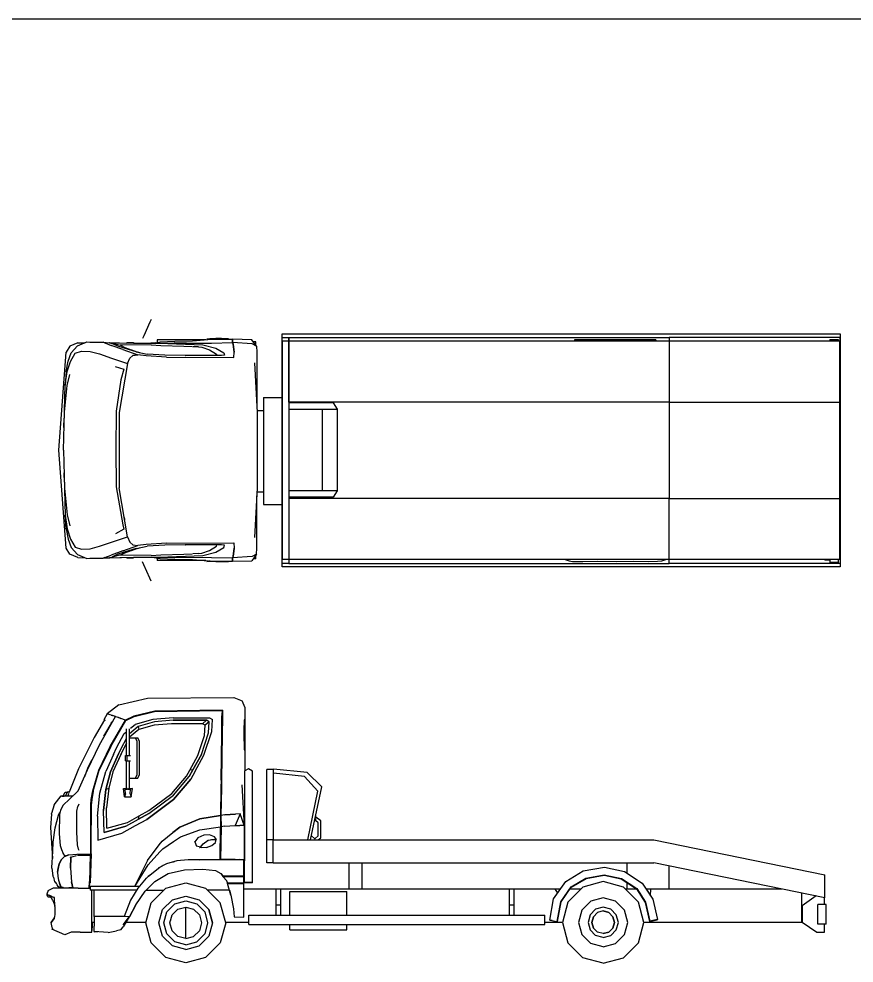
# Model space of a CAD drawing. Header units: millimetres. Extents: x 35403 to 155690, y 202798 to 276657.
# Drawn here: x 122408 to 132462, y 227372 to 238737 of the extents above; entities that cross this region are included whole.
import ezdxf

# ---------------------------------------------------------------- set-up
doc = ezdxf.new("R2010")
doc.units = ezdxf.units.MM
doc.layers.add('www.cad-blocks.net', color=7, linetype='Continuous')

# ---------------------------------------------------------------- blocks, each defined once
blk = doc.blocks.new('A$C7E4B3296')
for p, q in [((866, 3110), (1208, 3189)), ((1208, 3189), (2251, 3198)), ((2251, 3198), (2350, 3158)), ((866, 3110), (723, 3000)), ((2387, 3072), (2350, 3158)), ((2387, 2317), (2387, 3072)), ((632, 2628), (826, 2970)), ((725, 2999), (684, 2930)), ((826, 2970), (723, 3000)), ((774, 2985), (788, 2980)), ((788, 2980), (808, 2975)), ((826, 2970), (826, 2970)), ((826, 2970), (853, 2960)), ((890, 2945), (853, 2960)), ((853, 2960), (890, 2945)), ((1045, 2974), (947, 2923)), ((951, 2919), (1049, 2968)), ((1049, 2968), (951, 2919)), ((1297, 3034), (1045, 2974)), ((1045, 2974), (1297, 3034)), ((1049, 2968), (1296, 3029)), ((1296, 3028), (1049, 2968)), ((1296, 3028), (2107, 3041)), ((2107, 3040), (1296, 3029)), ((2113, 3046), (1297, 3034)), ((2113, 3046), (1297, 3034)), ((2107, 3013), (2106, 2948)), ((2106, 2948), (2107, 3013)), ((2107, 3040), (2113, 3046)), ((2107, 3041), (2107, 3013)), ((2107, 3040), (2107, 3013)), ((2112, 2948), (2113, 3013)), ((2113, 3013), (2112, 2948)), ((2113, 3013), (2113, 3046)), ((2113, 3046), (2113, 3013)), ((692, 2929), (566, 2718)), ((781, 2901), (681, 2732)), ((684, 2930), (690, 2930)), ((690, 2930), (703, 2925)), ((947, 2923), (761, 2609)), ((761, 2609), (947, 2923)), ((761, 2609), (947, 2923)), ((767, 2607), (951, 2919)), ((767, 2607), (951, 2919)), ((767, 2904), (781, 2901)), ((947, 2923), (890, 2945)), ((1099, 2849), (993, 2760)), ((1099, 2849), (993, 2760)), ((1007, 2827), (1061, 2872)), ((1274, 2933), (1061, 2872)), ((1295, 2905), (1099, 2849)), ((1295, 2905), (1099, 2849)), ((1099, 2849), (1106, 2812)), ((1289, 2865), (1106, 2812)), ((1520, 2953), (1274, 2933)), ((1520, 2953), (1274, 2933)), ((1274, 2933), (1274, 2933)), ((1499, 2882), (1289, 2865)), ((1499, 2882), (1289, 2865)), ((1289, 2865), (1289, 2865)), ((1520, 2924), (1295, 2905)), ((1295, 2905), (1295, 2905)), ((1871, 2882), (1499, 2882)), ((1871, 2882), (1499, 2882)), ((1520, 2953), (1955, 2953)), ((1919, 2924), (1520, 2924)), ((1520, 2924), (1520, 2924)), ((1520, 2924), (1522, 2923)), ((1522, 2953), (1955, 2953)), ((1522, 2923), (1919, 2924)), ((1919, 2924), (1871, 2882)), ((1904, 2865), (1871, 2882)), ((1904, 2865), (1871, 2882)), ((1895, 2742), (1904, 2865)), ((1895, 2742), (1904, 2865)), ((1954, 2905), (1904, 2865)), ((1954, 2905), (1919, 2924)), ((1954, 2905), (1919, 2924)), ((1944, 2774), (1954, 2905)), ((1944, 2774), (1954, 2905)), ((1955, 2953), (1993, 2933)), ((1983, 2790), (1993, 2933)), ((1983, 2790), (1993, 2933)), ((2106, 2948), (2103, 2757)), ((2103, 2757), (2106, 2948)), ((2109, 2757), (2112, 2948)), ((2112, 2948), (2109, 2757)), ((2374, 2928), (2372, 2896)), ((2372, 2896), (2372, 2860)), ((2373, 2673), (2372, 2860)), ((2380, 2928), (2374, 2928)), ((2382, 2896), (2380, 2928)), ((2382, 2839), (2382, 2896)), ((838, 2590), (931, 2763)), ((838, 2590), (931, 2763)), ((931, 2763), (956, 2784)), ((956, 2499), (956, 2822)), ((993, 2499), (993, 2822)), ((1106, 2812), (995, 2719)), ((1106, 2812), (995, 2719)), ((1106, 2812), (1106, 2812)), ((1814, 2499), (1895, 2742)), ((1814, 2499), (1895, 2742)), ((1858, 2512), (1944, 2774)), ((1858, 2513), (1944, 2774)), ((1888, 2505), (1983, 2790)), ((1888, 2505), (1983, 2790)), ((2103, 2757), (2096, 2204)), ((2096, 2204), (2103, 2757)), ((2101, 2204), (2109, 2757)), ((2109, 2757), (2101, 2204)), ((2382, 2683), (2382, 2839)), ((2382, 2839), (2382, 2839)), ((566, 2718), (381, 2340)), ((488, 2325), (632, 2628)), ((632, 2628), (632, 2628)), ((895, 2590), (956, 2705)), ((956, 2646), (916, 2571)), ((956, 2646), (916, 2571)), ((956, 2705), (956, 2705)), ((995, 2719), (993, 2714)), ((995, 2719), (993, 2714)), ((993, 2712), (1095, 2712)), ((1083, 2675), (1067, 2712)), ((1083, 2675), (1083, 2264)), ((1110, 2675), (1095, 2712)), ((1110, 2675), (1110, 2264)), ((2373, 2673), (2373, 2635)), ((2373, 2635), (2373, 2593)), ((2381, 2616), (2382, 2683)), ((2381, 2581), (2381, 2616)), ((761, 2609), (623, 2324)), ((623, 2324), (761, 2609)), ((623, 2324), (761, 2609)), ((629, 2323), (767, 2607)), ((767, 2607), (629, 2323)), ((800, 2513), (707, 2306)), ((860, 2519), (764, 2303)), ((764, 2303), (860, 2519)), ((916, 2571), (794, 2303)), ((883, 2505), (794, 2303)), ((800, 2513), (838, 2590)), ((800, 2513), (838, 2590)), ((800, 2513), (800, 2513)), ((895, 2590), (860, 2519)), ((860, 2519), (895, 2590)), ((916, 2571), (883, 2505)), ((1756, 2326), (1858, 2512)), ((1858, 2513), (1757, 2326)), ((1778, 2302), (1888, 2505)), ((1778, 2302), (1888, 2505)), ((2373, 2593), (2374, 2567)), ((2374, 2567), (2380, 2567)), ((2380, 2567), (2381, 2581)), ((2381, 2581), (2381, 2581)), ((537, 2443), (489, 2344)), ((944, 2434), (944, 2499)), ((944, 2499), (1007, 2499)), ((944, 2434), (1007, 2434)), ((956, 2109), (956, 2434)), ((967, 2434), (967, 2499)), ((993, 2109), (993, 2434)), ((1720, 2324), (1814, 2499)), ((1720, 2324), (1814, 2499)), ((381, 2340), (268, 2057)), ((376, 2073), (488, 2325)), ((489, 2344), (451, 2242)), ((623, 2324), (551, 2073)), ((551, 2073), (623, 2324)), ((557, 2072), (629, 2323)), ((557, 2072), (629, 2323)), ((637, 2046), (707, 2306)), ((707, 2306), (707, 2306)), ((764, 2303), (710, 2092)), ((710, 2092), (764, 2303)), ((794, 2303), (744, 2106)), ((794, 2303), (744, 2106)), ((1679, 2249), (1720, 2324)), ((1679, 2249), (1720, 2324)), ((1713, 2245), (1756, 2326)), ((1757, 2326), (1713, 2245)), ((1756, 2326), (1720, 2324)), ((1778, 2302), (1730, 2214)), ((1778, 2302), (1730, 2214)), ((2425, 2340), (2382, 2314)), ((2382, 2314), (2382, 2313)), ((2382, 1235), (2382, 2313)), ((2473, 2311), (2425, 2340)), ((2473, 968), (2473, 2311)), ((2645, 1209), (2645, 2330)), ((2726, 2330), (2645, 2330)), ((3132, 2294), (2725, 2335)), ((2725, 2335), (2725, 2330)), ((2726, 1483), (2726, 2330)), ((3101, 2245), (2726, 2286)), ((3310, 2121), (3132, 2294)), ((741, 2212), (741, 2212)), ((993, 2227), (1095, 2227)), ((1067, 2227), (1083, 2264)), ((1095, 2227), (1110, 2264)), ((1502, 2040), (1679, 2249)), ((1502, 2040), (1679, 2249)), ((1523, 2021), (1713, 2245)), ((1523, 2021), (1713, 2245)), ((1730, 2214), (1523, 1969)), ((1523, 1969), (1730, 2214)), ((1608, 2165), (1608, 2165)), ((1648, 2168), (1648, 2168)), ((2096, 2204), (2094, 2110)), ((2096, 2204), (2094, 2110)), ((2100, 2110), (2101, 2204)), ((2101, 2204), (2100, 2110)), ((3259, 2072), (3101, 2245)), ((194, 2012), (218, 2058)), ((218, 2058), (247, 2058)), ((225, 2013), (242, 2058)), ((259, 2051), (242, 2058)), ((249, 2061), (246, 2056)), ((249, 2061), (269, 2061)), ((258, 2061), (255, 2053)), ((272, 2055), (258, 2061)), ((271, 1972), (376, 2073)), ((271, 1972), (376, 2073)), ((376, 2073), (376, 2073)), ((551, 2073), (531, 1971)), ((531, 1971), (551, 2073)), ((538, 1970), (557, 2072)), ((557, 2072), (538, 1970)), ((551, 2073), (551, 2073)), ((554, 2085), (554, 2085)), ((607, 1770), (637, 2046)), ((637, 2046), (637, 2046)), ((710, 2092), (682, 1838)), ((682, 1838), (710, 2092)), ((710, 2092), (744, 2106)), ((718, 2120), (718, 2122)), ((744, 2106), (718, 1869)), ((744, 2106), (718, 1869)), ((727, 2158), (727, 2158)), ((935, 2002), (921, 2101)), ((921, 2101), (942, 2096)), ((921, 2101), (964, 2101)), ((947, 2037), (942, 2096)), ((942, 2096), (969, 2096)), ((974, 2090), (956, 2109)), ((974, 2090), (993, 2109)), ((980, 2096), (1007, 2096)), ((984, 2101), (1029, 2101)), ((1000, 2037), (1007, 2096)), ((1029, 2101), (1007, 2096)), ((1014, 2002), (1029, 2101)), ((2094, 2110), (2088, 1777)), ((2094, 2110), (2088, 1777)), ((2094, 1777), (2100, 2110)), ((2100, 2110), (2094, 1777)), ((2377, 1648), (2349, 2148)), ((3139, 1483), (3259, 2072)), ((3172, 1483), (3310, 2121)), ((85, 1907), (172, 2012)), ((172, 2012), (220, 2012)), ((179, 2009), (192, 2009)), ((192, 2009), (205, 2010)), ((194, 1903), (271, 1972)), ((194, 1903), (271, 1972)), ((205, 2010), (234, 2014)), ((225, 2022), (220, 2012)), ((229, 2023), (225, 2022)), ((234, 2014), (301, 2014)), ((255, 2025), (249, 2024)), ((260, 2037), (250, 2014)), ((256, 2034), (253, 2035)), ((265, 2035), (254, 2039)), ((258, 2034), (256, 2034)), ((271, 2013), (316, 2015)), ((531, 1971), (527, 1902)), ((527, 1902), (531, 1971)), ((531, 1971), (531, 1971)), ((533, 1901), (538, 1970)), ((538, 1970), (533, 1901)), ((947, 2037), (935, 2002)), ((935, 2002), (1014, 2002)), ((1000, 2037), (1014, 2002)), ((1523, 1969), (1201, 1731)), ((1201, 1731), (1523, 1969)), ((1226, 1836), (1502, 2040)), ((1226, 1836), (1502, 2040)), ((1227, 1803), (1523, 2021)), ((1227, 1803), (1523, 2021)), ((85, 1907), (56, 1801)), ((139, 1780), (156, 1819)), ((162, 1840), (149, 1788)), ((192, 1894), (162, 1840)), ((181, 1875), (194, 1903)), ((194, 1896), (192, 1894)), ((359, 1577), (360, 1831)), ((360, 1831), (371, 1887)), ((383, 1913), (371, 1887)), ((527, 1314), (527, 1902)), ((527, 1314), (527, 1902)), ((533, 1662), (533, 1901)), ((533, 1901), (533, 1662)), ((687, 1574), (682, 1838)), ((687, 1574), (682, 1838)), ((722, 1623), (718, 1869)), ((722, 1623), (718, 1869)), ((1110, 1772), (1226, 1836)), ((1110, 1772), (1226, 1836)), ((54, 1794), (42, 1633)), ((54, 1794), (56, 1801)), ((98, 1627), (139, 1780)), ((98, 1627), (139, 1780)), ((149, 1788), (147, 1555)), ((607, 1770), (612, 1482)), ((607, 1770), (607, 1770)), ((684, 1740), (684, 1740)), ((951, 1648), (1103, 1733)), ((951, 1648), (1103, 1733)), ((968, 1692), (1110, 1772)), ((968, 1692), (1110, 1772)), ((1065, 1656), (1201, 1731)), ((1065, 1656), (1201, 1731)), ((1103, 1733), (1227, 1803)), ((1227, 1803), (1103, 1733)), ((1103, 1733), (1110, 1772)), ((1600, 1637), (1838, 1736)), ((1838, 1736), (1600, 1637)), ((1838, 1736), (2088, 1777)), ((2088, 1777), (1838, 1736)), ((2088, 1777), (2089, 1642)), ((2088, 1777), (2089, 1642)), ((2140, 1785), (2094, 1777)), ((2095, 1642), (2094, 1777)), ((2094, 1777), (2095, 1642)), ((2271, 1795), (2140, 1785)), ((2140, 1785), (2271, 1795)), ((2325, 1798), (2267, 1657)), ((2325, 1798), (2271, 1795)), ((2377, 1648), (2325, 1798)), ((3238, 1717), (3223, 1717)), ((3265, 1688), (3231, 1717)), ((3238, 1745), (3238, 1788)), ((3296, 1713), (3238, 1756)), ((3238, 1717), (3238, 1736)), ((3296, 1509), (3296, 1713)), ((42, 1633), (66, 1261)), ((74, 1456), (98, 1627)), ((74, 1456), (98, 1627)), ((533, 1314), (533, 1662)), ((533, 1314), (533, 1662)), ((687, 1574), (951, 1648)), ((951, 1648), (687, 1574)), ((722, 1623), (968, 1692)), ((722, 1623), (968, 1692)), ((899, 1563), (1065, 1656)), ((899, 1563), (1065, 1656)), ((1600, 1637), (1514, 1571)), ((1514, 1571), (1600, 1637)), ((1606, 1520), (1841, 1604)), ((1841, 1604), (2089, 1642)), ((1841, 1604), (1841, 1604)), ((2083, 1247), (2089, 1642)), ((2089, 1642), (2083, 1247)), ((2089, 1247), (2095, 1642)), ((2095, 1642), (2089, 1247)), ((2138, 1648), (2095, 1642)), ((2138, 1648), (2267, 1657)), ((2267, 1657), (2322, 1658)), ((2364, 1657), (2322, 1658)), ((2377, 1648), (2364, 1657)), ((2377, 1235), (2377, 1648)), ((3265, 1534), (3265, 1688)), ((147, 1555), (157, 1417)), ((368, 1426), (359, 1577)), ((612, 1482), (899, 1563)), ((612, 1482), (899, 1563)), ((1385, 1470), (1514, 1571)), ((1521, 1464), (1606, 1520)), ((1606, 1520), (1606, 1520)), ((1816, 1510), (1781, 1462)), ((1889, 1541), (1816, 1510)), ((1880, 1438), (1939, 1480)), ((1958, 1544), (1889, 1541)), ((1982, 1486), (1928, 1472)), ((1939, 1480), (1997, 1489)), ((2015, 1522), (1958, 1544)), ((2022, 1488), (1982, 1486)), ((1982, 1486), (1982, 1486)), ((1997, 1489), (2039, 1487)), ((2039, 1487), (2015, 1522)), ((2027, 1453), (2035, 1487)), ((2039, 1487), (2039, 1487)), ((2726, 1485), (2645, 1485)), ((2722, 1207), (2722, 1483)), ((2722, 1483), (7304, 1483)), ((3173, 1490), (3182, 1483)), ((3183, 1532), (3219, 1501)), ((3219, 1501), (3227, 1501)), ((3227, 1501), (3265, 1534)), ((3263, 1483), (3296, 1509)), ((7304, 1483), (9365, 1064)), ((72, 1356), (74, 1456)), ((73, 1404), (74, 1456)), ((157, 1417), (173, 1366)), ((173, 1366), (195, 1321)), ((381, 1370), (368, 1426)), ((386, 1357), (381, 1370)), ((1208, 1237), (1351, 1425)), ((1351, 1425), (1385, 1470)), ((1351, 1425), (1351, 1425)), ((1359, 1341), (1394, 1378)), ((1394, 1378), (1521, 1464)), ((1394, 1378), (1394, 1378)), ((1781, 1462), (1781, 1463)), ((1781, 1462), (1799, 1410)), ((1846, 1395), (1799, 1410)), ((1839, 1397), (1837, 1394)), ((1861, 1389), (1837, 1394)), ((1837, 1394), (1841, 1394)), ((1853, 1391), (1841, 1394)), ((1846, 1395), (1880, 1438)), ((1919, 1391), (1861, 1389)), ((1919, 1391), (1985, 1416)), ((1985, 1416), (2027, 1453)), ((1985, 1416), (1985, 1416)), ((61, 1219), (67, 1268)), ((67, 1268), (72, 1356)), ((173, 1247), (210, 1282)), ((210, 1282), (173, 1247)), ((215, 1295), (195, 1321)), ((210, 1282), (263, 1304)), ((263, 1304), (210, 1282)), ((215, 1295), (223, 1294)), ((263, 1304), (360, 1313)), ((263, 1304), (360, 1313)), ((278, 1272), (286, 1275)), ((286, 1275), (279, 1271)), ((286, 1275), (283, 1145)), ((283, 1145), (286, 1275)), ((286, 1275), (354, 1297)), ((286, 1275), (355, 1297)), ((286, 1275), (286, 1275)), ((286, 1275), (286, 1275)), ((360, 1313), (527, 1314)), ((360, 1313), (527, 1314)), ((369, 1301), (523, 1301)), ((369, 1301), (523, 1301)), ((523, 1301), (509, 904)), ((513, 904), (527, 1314)), ((518, 1149), (523, 1301)), ((523, 1301), (518, 1149)), ((533, 1314), (521, 967)), ((527, 1314), (523, 1301)), ((523, 1301), (523, 1301)), ((527, 1314), (533, 1314)), ((528, 1302), (527, 1314)), ((531, 1257), (528, 1296)), ((1218, 1183), (1359, 1341)), ((60, 1144), (61, 1219)), ((60, 1144), (72, 1053)), ((125, 1094), (134, 1141)), ((134, 1141), (125, 1094)), ((134, 1141), (145, 1194)), ((145, 1194), (134, 1141)), ((145, 1194), (173, 1247)), ((173, 1247), (145, 1194)), ((283, 1145), (283, 1145)), ((283, 1145), (283, 1145)), ((283, 1145), (294, 980)), ((283, 1145), (294, 980)), ((283, 1145), (283, 1145)), ((518, 1149), (512, 983)), ((518, 1149), (512, 983)), ((528, 1249), (530, 1249)), ((1208, 1237), (1054, 924)), ((1057, 924), (1218, 1183)), ((1220, 1048), (1359, 1156)), ((1439, 1197), (1340, 1142)), ((1359, 1156), (1394, 1176)), ((1414, 1183), (1394, 1176)), ((1565, 1231), (1439, 1197)), ((1565, 1231), (1439, 1197)), ((1521, 1220), (1509, 1216)), ((1521, 1220), (1529, 1221)), ((1699, 1244), (1565, 1231)), ((1699, 1244), (1565, 1231)), ((2370, 1244), (1699, 1244)), ((1840, 1244), (1841, 1244)), ((1841, 1244), (2083, 1247)), ((2364, 1245), (1902, 1245)), ((2083, 1247), (2089, 1247)), ((2138, 1248), (2089, 1247)), ((2267, 1247), (2138, 1248)), ((2267, 1247), (2322, 1246)), ((2364, 1245), (2322, 1246)), ((2365, 1244), (2364, 1245)), ((2370, 555), (2370, 1244)), ((2377, 1235), (2370, 1240)), ((2377, 1235), (2370, 1225)), ((2370, 1223), (2382, 1235)), ((2377, 968), (2377, 1230)), ((2722, 1209), (2645, 1209)), ((2722, 1207), (7304, 1207)), ((3638, 894), (3638, 1207)), ((3793, 894), (3793, 1207)), ((6455, 1111), (6710, 1157)), ((6710, 1157), (6950, 1105)), ((6984, 1083), (6984, 1207)), ((9365, 788), (7304, 1207)), ((7491, 894), (7491, 1169)), ((77, 1035), (72, 1053)), ((77, 1035), (91, 980)), ((125, 1094), (130, 1043)), ((125, 1094), (130, 1043)), ((130, 1043), (137, 1000)), ((130, 1043), (137, 1000)), ((1190, 1013), (1220, 1048)), ((1232, 1057), (1216, 1043)), ((1300, 983), (1458, 1078)), ((1300, 983), (1458, 1078)), ((1458, 1078), (1654, 1122)), ((1458, 1078), (1654, 1122)), ((1654, 1122), (1877, 1130)), ((1877, 1130), (2028, 1115)), ((1877, 1130), (2028, 1115)), ((2028, 1115), (2093, 1080)), ((2028, 1115), (2093, 1080)), ((2093, 1080), (2116, 1043)), ((2093, 1080), (2116, 1051)), ((2116, 1043), (2116, 1051)), ((2116, 1051), (2370, 1051)), ((2116, 1043), (2163, 991)), ((2116, 1043), (2370, 1043)), ((6246, 984), (6455, 1111)), ((6308, 917), (6487, 1024)), ((6487, 1024), (6708, 1065)), ((6489, 1020), (6708, 1061)), ((6708, 1065), (6915, 1020)), ((6708, 1061), (6913, 1016)), ((6950, 1105), (7164, 964)), ((9365, 788), (9365, 1064)), ((91, 980), (95, 980)), ((91, 980), (95, 980)), ((100, 977), (95, 980)), ((100, 977), (95, 980)), ((106, 969), (100, 977)), ((100, 977), (100, 977)), ((115, 957), (106, 969)), ((106, 969), (106, 969)), ((124, 942), (115, 957)), ((133, 924), (124, 942)), ((133, 924), (141, 909)), ((133, 924), (133, 924)), ((137, 1000), (150, 961)), ((137, 1000), (150, 961)), ((141, 909), (168, 914)), ((168, 914), (150, 961)), ((150, 961), (169, 914)), ((169, 914), (168, 914)), ((169, 914), (193, 914)), ((197, 905), (192, 914)), ((294, 981), (294, 980)), ((312, 905), (294, 980)), ((294, 980), (312, 905)), ((512, 983), (509, 904)), ((509, 904), (512, 983)), ((513, 930), (519, 916)), ((519, 927), (519, 904)), ((1112, 924), (520, 924)), ((520, 924), (520, 879)), ((1192, 1021), (1094, 902)), ((1181, 867), (1300, 983)), ((1429, 902), (1670, 967)), ((1670, 967), (1910, 902)), ((2173, 965), (2163, 991)), ((2173, 959), (2173, 965)), ((2173, 965), (2370, 965)), ((2215, 820), (2173, 959)), ((2173, 959), (2370, 959)), ((2425, 971), (2377, 972)), ((2425, 967), (2377, 968)), ((2473, 972), (2425, 971)), ((2473, 968), (2425, 967)), ((6098, 774), (6246, 984)), ((6184, 739), (6308, 917)), ((6188, 737), (6311, 914)), ((6450, 916), (6271, 736)), ((6311, 914), (6489, 1020)), ((6695, 981), (6450, 916)), ((6941, 916), (6695, 981)), ((6913, 1016), (7096, 896)), ((6915, 1020), (7099, 899)), ((7120, 736), (6941, 916)), ((6984, 894), (6984, 970)), ((7164, 964), (7291, 769)), ((16, 876), (0, 830)), ((0, 830), (34, 813)), ((12, 798), (0, 827)), ((0, 827), (31, 815)), ((12, 798), (40, 798)), ((16, 876), (79, 905)), ((35, 813), (31, 815)), ((34, 813), (45, 808)), ((70, 755), (37, 812)), ((54, 783), (40, 798)), ((60, 800), (43, 809)), ((46, 807), (75, 793)), ((68, 796), (60, 800)), ((75, 793), (68, 796)), ((79, 905), (374, 905)), ((195, 909), (141, 909)), ((141, 909), (195, 908)), ((141, 909), (141, 909)), ((283, 906), (262, 905)), ((303, 905), (283, 906)), ((283, 906), (283, 906)), ((283, 906), (283, 906)), ((375, 904), (509, 904)), ((375, 904), (509, 904)), ((509, 904), (509, 904)), ((509, 904), (513, 904)), ((519, 905), (513, 905)), ((520, 904), (519, 904)), ((1080, 879), (520, 879)), ((539, 876), (540, 879)), ((540, 830), (539, 876)), ((539, 439), (540, 830)), ((566, 560), (566, 877)), ((1079, 877), (566, 877)), ((1094, 902), (1007, 760)), ((1069, 703), (1181, 867)), ((1069, 703), (1181, 867)), ((1193, 879), (1407, 879)), ((1253, 726), (1429, 902)), ((1509, 764), (1670, 807)), ((1670, 807), (1831, 764)), ((1670, 807), (1831, 764)), ((1910, 902), (2086, 726)), ((2197, 879), (1933, 879)), ((2197, 879), (2215, 820)), ((2215, 820), (2247, 654)), ((2370, 894), (6115, 894)), ((2758, 576), (2758, 886)), ((2813, 576), (2813, 886)), ((2922, 576), (2922, 862)), ((2922, 862), (3610, 862)), ((3610, 576), (3610, 862)), ((5568, 576), (5568, 886)), ((5623, 576), (5623, 886)), ((6115, 894), (6147, 843)), ((6115, 894), (6170, 894)), ((6170, 894), (6182, 894)), ((6170, 876), (6170, 894)), ((6297, 894), (6428, 894)), ((6963, 894), (7097, 894)), ((7096, 896), (7202, 732)), ((7099, 899), (7206, 734)), ((7210, 894), (7214, 894)), ((7214, 894), (7265, 811)), ((7214, 894), (7269, 894)), ((7265, 811), (7269, 894)), ((7269, 894), (8844, 894)), ((9086, 493), (9086, 844)), ((9258, 809), (9090, 690)), ((70, 755), (70, 755)), ((70, 755), (94, 694)), ((89, 790), (75, 793)), ((88, 744), (88, 750)), ((88, 750), (91, 750)), ((93, 720), (88, 744)), ((89, 790), (89, 790)), ((95, 680), (89, 790)), ((93, 718), (93, 720)), ((1007, 760), (928, 560)), ((1069, 703), (992, 557)), ((992, 557), (1069, 703)), ((1189, 486), (1253, 726)), ((1391, 647), (1509, 764)), ((1441, 618), (1538, 715)), ((1509, 764), (1509, 764)), ((1538, 715), (1670, 750)), ((1670, 750), (1802, 715)), ((1802, 715), (1899, 618)), ((1831, 764), (1948, 647)), ((1831, 764), (1949, 647)), ((2151, 486), (2086, 726)), ((2813, 698), (2758, 698)), ((5623, 698), (5568, 698)), ((6052, 517), (6098, 774)), ((6143, 501), (6184, 739)), ((6147, 500), (6188, 737)), ((6271, 736), (6205, 491)), ((6548, 746), (6440, 638)), ((6695, 786), (6548, 746)), ((6843, 746), (6695, 786)), ((6951, 638), (6843, 746)), ((7186, 491), (7120, 736)), ((7202, 732), (7252, 503)), ((7206, 734), (7257, 504)), ((7291, 769), (7347, 524)), ((9090, 690), (9089, 494)), ((9278, 471), (9278, 708)), ((9381, 708), (9278, 708)), ((9360, 708), (9360, 789)), ((9381, 471), (9381, 708)), ((93, 585), (88, 536)), ((95, 680), (93, 585)), ((1348, 486), (1391, 647)), ((1348, 486), (1391, 647)), ((1391, 647), (1391, 647)), ((1405, 486), (1441, 618)), ((1480, 486), (1506, 580)), ((1487, 509), (1506, 580)), ((1506, 580), (1575, 650)), ((1506, 580), (1575, 650)), ((1575, 650), (1670, 675)), ((1575, 650), (1575, 650)), ((1670, 675), (1765, 650)), ((1670, 675), (1765, 650)), ((1670, 307), (1670, 665)), ((1765, 650), (1834, 580)), ((1765, 650), (1834, 580)), ((1834, 580), (1859, 486)), ((1834, 580), (1859, 486)), ((1899, 618), (1934, 486)), ((1992, 486), (1948, 647)), ((1949, 647), (1992, 486)), ((2247, 654), (2253, 557)), ((2430, 464), (2430, 576)), ((2430, 576), (5993, 576)), ((5993, 464), (5993, 576)), ((6440, 638), (6400, 491)), ((6538, 583), (6513, 491)), ((6604, 649), (6538, 583)), ((6577, 559), (6627, 609)), ((6627, 609), (6578, 559)), ((6695, 674), (6604, 649)), ((6695, 628), (6627, 609)), ((6695, 628), (6627, 609)), ((6786, 649), (6695, 674)), ((6695, 628), (6763, 609)), ((6763, 609), (6695, 628)), ((6763, 609), (6813, 559)), ((6813, 559), (6763, 609)), ((6764, 609), (6764, 609)), ((6853, 583), (6786, 649)), ((6878, 491), (6853, 583)), ((6990, 491), (6951, 638)), ((88, 536), (51, 490)), ((51, 490), (77, 531)), ((62, 431), (51, 490)), ((90, 557), (77, 531)), ((541, 493), (566, 493)), ((549, 439), (548, 493)), ((928, 560), (566, 560)), ((566, 560), (566, 444)), ((991, 557), (916, 437)), ((916, 460), (989, 557)), ((992, 557), (928, 560)), ((951, 493), (1191, 493)), ((1253, 245), (1189, 486)), ((1391, 325), (1348, 486)), ((1391, 325), (1348, 486)), ((1441, 354), (1405, 486)), ((1506, 391), (1480, 486)), ((1506, 391), (1480, 486)), ((1859, 486), (1834, 391)), ((1859, 486), (1834, 391)), ((1934, 486), (1899, 354)), ((1992, 486), (1948, 325)), ((1992, 486), (1949, 325)), ((2151, 486), (2086, 245)), ((2149, 493), (2430, 493)), ((2253, 557), (2370, 555)), ((2430, 464), (5993, 464)), ((2758, 464), (2758, 462)), ((2813, 462), (2758, 462)), ((2813, 464), (2813, 462)), ((2922, 401), (2922, 464)), ((3610, 401), (3610, 464)), ((5568, 462), (5568, 464)), ((5623, 462), (5568, 462)), ((5623, 464), (5623, 462)), ((5993, 493), (6206, 493)), ((6056, 516), (6052, 517)), ((6052, 517), (6143, 501)), ((6082, 512), (6056, 516)), ((6147, 500), (6143, 501)), ((6205, 491), (6271, 245)), ((6400, 491), (6440, 343)), ((6513, 491), (6538, 400)), ((6559, 491), (6577, 559)), ((6578, 559), (6559, 491)), ((6577, 423), (6559, 491)), ((6559, 491), (6578, 423)), ((6813, 559), (6813, 559)), ((6813, 559), (6831, 491)), ((6832, 491), (6813, 559)), ((6831, 491), (6813, 423)), ((6813, 423), (6832, 491)), ((6831, 491), (6831, 491)), ((6853, 400), (6878, 491)), ((6951, 343), (6990, 491)), ((7120, 245), (7186, 491)), ((7185, 493), (9086, 493)), ((7252, 503), (7343, 523)), ((7347, 524), (7257, 504)), ((7343, 523), (7347, 524)), ((9089, 494), (9266, 375)), ((9381, 471), (9278, 471)), ((9360, 375), (9360, 471)), ((72, 412), (60, 409)), ((215, 340), (60, 409)), ((72, 412), (62, 431)), ((293, 371), (215, 340)), ((314, 372), (293, 371)), ((347, 374), (314, 372)), ((398, 375), (347, 374)), ((398, 375), (539, 375)), ((539, 375), (539, 439)), ((539, 375), (549, 439)), ((566, 380), (566, 444)), ((738, 367), (566, 380)), ((566, 380), (566, 375)), ((612, 377), (566, 375)), ((738, 367), (836, 388)), ((838, 388), (836, 388)), ((888, 402), (838, 388)), ((888, 402), (916, 437)), ((1538, 257), (1441, 354)), ((1575, 322), (1506, 391)), ((1575, 322), (1506, 391)), ((1834, 391), (1765, 322)), ((1834, 391), (1765, 322)), ((1899, 354), (1802, 257)), ((2922, 401), (3610, 401)), ((6440, 343), (6548, 235)), ((6538, 400), (6604, 334)), ((6627, 374), (6577, 423)), ((6578, 423), (6627, 374)), ((6695, 355), (6627, 374)), ((6695, 355), (6627, 374)), ((6763, 374), (6695, 355)), ((6695, 355), (6763, 374)), ((6813, 423), (6763, 374)), ((6763, 374), (6813, 423)), ((6786, 334), (6853, 400)), ((6843, 235), (6951, 343)), ((9266, 375), (9360, 375)), ((1429, 69), (1253, 245)), ((1391, 325), (1391, 325)), ((1509, 207), (1391, 325)), ((1670, 221), (1538, 257)), ((1575, 322), (1575, 322)), ((1670, 296), (1575, 322)), ((1670, 296), (1765, 322)), ((1670, 296), (1765, 322)), ((1670, 221), (1802, 257)), ((1948, 325), (1831, 207)), ((1949, 325), (1831, 207)), ((2086, 245), (1910, 69)), ((6271, 245), (6450, 66)), ((6695, 196), (6548, 235)), ((6695, 309), (6604, 334)), ((6695, 309), (6786, 334)), ((6695, 196), (6843, 235)), ((6941, 66), (7120, 245)), ((1670, 164), (1509, 207)), ((1670, 164), (1509, 207)), ((1670, 164), (1831, 207)), ((1670, 164), (1670, 164)), ((1831, 207), (1831, 207)), ((1670, 5), (1429, 69)), ((1910, 69), (1670, 5)), ((6695, 0), (6450, 66)), ((6695, 0), (6941, 66))]:
    blk.add_line(p, q)
blk = doc.blocks.new('A$C10B15F36')
for p, q in [((1095, 3117), (1020, 2953)), ((1110, 3150), (1095, 3117)), ((227, 2867), (130, 2826)), ((222, 2832), (336, 2878)), ((227, 2867), (314, 2869)), ((336, 2878), (459, 2875)), ((371, 2876), (533, 2874)), ((551, 2867), (533, 2874)), ((533, 2874), (607, 2866)), ((533, 2874), (551, 2867)), ((551, 2867), (629, 2837)), ((551, 2867), (629, 2837)), ((553, 2872), (612, 2869)), ((565, 2871), (899, 2862)), ((612, 2869), (607, 2866)), ((607, 2866), (637, 2861)), ((612, 2869), (899, 2862)), ((707, 2827), (637, 2861)), ((744, 2836), (637, 2861)), ((1110, 2842), (735, 2838)), ((809, 2865), (821, 2871)), ((821, 2871), (893, 2871)), ((893, 2871), (910, 2863)), ((899, 2862), (1385, 2868)), ((899, 2862), (899, 2862)), ((899, 2862), (1201, 2862)), ((1020, 2953), (1005, 2920)), ((1167, 2869), (1107, 2865)), ((1110, 2842), (1226, 2836)), ((1148, 2865), (1218, 2878)), ((1734, 2902), (1184, 2902)), ((1184, 2902), (1184, 2872)), ((1201, 2862), (1838, 2865)), ((1201, 2862), (1523, 2852)), ((1218, 2878), (1394, 2886)), ((1767, 2905), (1356, 2905)), ((1535, 2863), (1385, 2868)), ((1394, 2886), (1606, 2891)), ((1523, 2852), (1730, 2842)), ((1606, 2891), (1841, 2911)), ((1730, 2842), (1888, 2805)), ((1816, 2917), (1781, 2913)), ((1781, 2913), (1799, 2910)), ((1821, 2909), (1799, 2910)), ((1889, 2919), (1816, 2917)), ((1838, 2865), (2088, 2870)), ((1841, 2911), (2089, 2912)), ((1873, 2911), (1880, 2912)), ((1880, 2912), (1939, 2914)), ((1958, 2919), (1889, 2919)), ((1939, 2914), (1997, 2915)), ((2015, 2917), (1958, 2919)), ((1997, 2915), (2039, 2915)), ((2039, 2915), (2015, 2917)), ((2088, 2870), (2089, 2912)), ((2089, 2912), (2088, 2870)), ((2088, 2870), (2088, 2870)), ((2096, 2853), (2088, 2870)), ((2325, 2854), (2088, 2870)), ((2088, 2870), (2096, 2853)), ((2322, 2905), (2089, 2912)), ((2109, 2755), (2096, 2853)), ((2096, 2853), (2109, 2755)), ((2377, 2828), (2322, 2905)), ((2377, 2828), (2325, 2854)), ((2369, 2881), (2339, 2881)), ((2369, 2838), (2369, 2881)), ((2685, 2893), (9396, 2893)), ((2685, 2893), (2685, 258)), ((6183, 2893), (6188, 2893)), ((6188, 2893), (6311, 2893)), ((7186, 2902), (6205, 2902)), ((6205, 2902), (6205, 2893)), ((6311, 2893), (6332, 2893)), ((7014, 2905), (6377, 2905)), ((7186, 2902), (7186, 2893)), ((9278, 2907), (9278, 2893)), ((9278, 2907), (9381, 2907)), ((9381, 2907), (9381, 2893)), ((9396, 2893), (9396, 258)), ((0, 1575), (88, 2753)), ((130, 2826), (88, 2753)), ((109, 2645), (149, 2745)), ((139, 2644), (194, 2744)), ((149, 2745), (222, 2832)), ((194, 2744), (271, 2765)), ((271, 2765), (376, 2763)), ((376, 2763), (488, 2733)), ((488, 2733), (632, 2681)), ((767, 2786), (629, 2837)), ((838, 2787), (707, 2827)), ((744, 2836), (763, 2826)), ((768, 2824), (744, 2836)), ((744, 2836), (744, 2836)), ((751, 2832), (751, 2832)), ((767, 2786), (951, 2723)), ((769, 2824), (794, 2811)), ((794, 2811), (868, 2785)), ((931, 2757), (838, 2787)), ((874, 2783), (916, 2768)), ((916, 2768), (938, 2760)), ((931, 2757), (1061, 2731)), ((946, 2757), (968, 2750)), ((1274, 2718), (1061, 2731)), ((1226, 2836), (1502, 2827)), ((1502, 2827), (1605, 2822)), ((1679, 2818), (1612, 2821)), ((1679, 2818), (1679, 2818)), ((1679, 2818), (1720, 2815)), ((1720, 2815), (1814, 2784)), ((1814, 2784), (1895, 2731)), ((1888, 2805), (1983, 2747)), ((1895, 2731), (1901, 2714)), ((1895, 2731), (1901, 2714)), ((1983, 2747), (1993, 2718)), ((2107, 2690), (2109, 2755)), ((2107, 2690), (2109, 2755)), ((2377, 2828), (2381, 2755)), ((2381, 2755), (2381, 2124)), ((88, 2523), (109, 2645)), ((98, 2523), (139, 2644)), ((632, 2681), (826, 2619)), ((826, 2619), (723, 2029)), ((826, 2619), (853, 2681)), ((890, 2713), (853, 2681)), ((951, 2723), (890, 2713)), ((890, 2713), (951, 2723)), ((951, 2723), (951, 2723)), ((1049, 2710), (951, 2723)), ((1296, 2693), (1049, 2710)), ((1520, 2714), (1274, 2718)), ((1296, 2693), (2107, 2690)), ((1520, 2714), (1522, 2714)), ((1955, 2714), (1522, 2714)), ((1993, 2718), (1955, 2714)), ((2353, 2627), (2387, 2029)), ((74, 2356), (98, 2523)), ((88, 2523), (74, 2356)), ((677, 2584), (781, 2552)), ((781, 2552), (746, 2420)), ((97, 2353), (132, 2486)), ((746, 2420), (690, 2043)), ((788, 2407), (785, 2386)), ((790, 2413), (788, 2407)), ((65, 2031), (97, 2353)), ((72, 2208), (74, 2356)), ((67, 2050), (72, 2208)), ((2462, 2210), (2462, 922)), ((2462, 2210), (2685, 2210)), ((66, 2041), (69, 2109)), ((2385, 2051), (2462, 2051)), ((3300, 2144), (2767, 2144)), ((2767, 2070), (3351, 2070)), ((3173, 1085), (3173, 2070)), ((3300, 2144), (3351, 2070)), ((3351, 2070), (3351, 1085)), ((7345, 2152), (7345, 992)), ((54, 1575), (65, 2031)), ((60, 1853), (64, 1959)), ((690, 2043), (684, 1588)), ((723, 2029), (723, 1121)), ((2387, 2029), (2387, 1121)), ((61, 1835), (60, 1853)), ((61, 1853), (61, 1858)), ((61, 1852), (61, 1853)), ((88, 397), (0, 1575)), ((54, 1575), (65, 1120)), ((684, 1588), (690, 1134)), ((61, 1315), (60, 1297)), ((60, 1297), (64, 1191)), ((61, 1298), (61, 1297)), ((61, 1297), (61, 1292)), ((65, 1120), (97, 797)), ((66, 1109), (69, 1041)), ((67, 1100), (72, 942)), ((690, 1134), (767, 677)), ((826, 531), (723, 1121)), ((2387, 1121), (2353, 523)), ((2381, 395), (2381, 1027)), ((2384, 1075), (2462, 1075)), ((3351, 1085), (2767, 1085)), ((3351, 1085), (3300, 1009)), ((72, 942), (74, 794)), ((2462, 922), (2685, 922)), ((3300, 1009), (2767, 1009)), ((97, 797), (132, 664)), ((74, 794), (98, 628)), ((88, 627), (74, 794)), ((785, 764), (788, 743)), ((788, 743), (790, 737)), ((88, 627), (109, 505)), ((98, 628), (139, 506)), ((781, 624), (681, 568)), ((767, 677), (781, 624)), ((109, 505), (149, 405)), ((139, 506), (194, 406)), ((488, 418), (632, 469)), ((632, 469), (826, 531)), ((826, 531), (853, 469)), ((890, 437), (853, 469)), ((1296, 457), (1049, 440)), ((1296, 457), (2107, 460)), ((2107, 460), (2109, 395)), ((2107, 460), (2109, 395)), ((130, 324), (88, 397)), ((149, 405), (222, 318)), ((194, 406), (271, 385)), ((271, 385), (376, 387)), ((376, 387), (488, 418)), ((767, 365), (629, 313)), ((838, 363), (707, 323)), ((767, 365), (951, 427)), ((767, 365), (779, 369)), ((794, 339), (868, 366)), ((931, 393), (838, 363)), ((874, 368), (916, 382)), ((890, 437), (951, 427)), ((890, 437), (951, 427)), ((916, 382), (938, 390)), ((931, 393), (1061, 419)), ((946, 393), (968, 400)), ((1049, 440), (951, 427)), ((951, 427), (951, 427)), ((1274, 432), (1061, 419)), ((1520, 436), (1274, 432)), ((1520, 436), (1522, 436)), ((1955, 436), (1522, 436)), ((1720, 335), (1814, 366)), ((1730, 309), (1888, 346)), ((1814, 366), (1895, 419)), ((1888, 346), (1983, 403)), ((1895, 419), (1901, 436)), ((1895, 419), (1901, 436)), ((1993, 432), (1955, 436)), ((1983, 403), (1993, 432)), ((2109, 395), (2096, 297)), ((2096, 297), (2109, 395)), ((2377, 323), (2381, 395)), ((227, 283), (130, 324)), ((222, 318), (336, 272)), ((227, 283), (314, 281)), ((336, 272), (459, 275)), ((371, 274), (533, 276)), ((533, 276), (607, 284)), ((551, 283), (533, 276)), ((533, 276), (551, 283)), ((551, 283), (629, 313)), ((551, 283), (629, 313)), ((553, 278), (612, 281)), ((565, 279), (899, 288)), ((607, 284), (637, 289)), ((612, 281), (607, 284)), ((612, 281), (899, 288)), ((707, 323), (637, 289)), ((744, 315), (637, 289)), ((1110, 308), (735, 313)), ((768, 327), (744, 315)), ((744, 315), (763, 324)), ((744, 315), (744, 315)), ((751, 318), (751, 318)), ((769, 327), (794, 339)), ((809, 285), (821, 279)), ((821, 279), (893, 279)), ((893, 279), (910, 288)), ((899, 288), (899, 288)), ((899, 288), (1201, 288)), ((899, 288), (1385, 282)), ((1020, 197), (1005, 231)), ((1167, 281), (1107, 285)), ((1110, 308), (1226, 314)), ((1148, 285), (1218, 272)), ((1184, 278), (1184, 248)), ((1734, 248), (1184, 248)), ((1201, 288), (1523, 298)), ((1201, 288), (1838, 285)), ((1218, 272), (1394, 264)), ((1226, 314), (1502, 323)), ((1767, 246), (1356, 246)), ((1385, 282), (1535, 287)), ((1394, 264), (1606, 259)), ((1502, 323), (1605, 328)), ((1523, 298), (1730, 309)), ((1606, 259), (1841, 239)), ((1679, 333), (1612, 329)), ((1679, 333), (1720, 335)), ((1679, 333), (1679, 333)), ((1781, 237), (1799, 241)), ((1816, 234), (1781, 237)), ((1821, 241), (1799, 241)), ((1889, 231), (1816, 234)), ((1838, 285), (1838, 285)), ((1838, 285), (2088, 280)), ((1841, 239), (2089, 238)), ((1873, 239), (1880, 239)), ((1880, 239), (1939, 236)), ((1958, 231), (1889, 231)), ((1939, 236), (1997, 235)), ((2015, 233), (1958, 231)), ((1997, 235), (2039, 235)), ((2039, 235), (2015, 233)), ((2096, 297), (2088, 280)), ((2088, 280), (2096, 297)), ((2325, 296), (2088, 280)), ((2089, 238), (2088, 280)), ((2088, 280), (2089, 238)), ((2089, 238), (2322, 245)), ((2377, 323), (2322, 245)), ((2377, 323), (2325, 296)), ((2369, 269), (2339, 269)), ((2369, 269), (2369, 312)), ((9396, 258), (2685, 258)), ((6093, 258), (6143, 243)), ((6143, 243), (6183, 236)), ((6183, 236), (6308, 237)), ((6308, 237), (6488, 239)), ((6488, 239), (6708, 237)), ((6708, 237), (6915, 238)), ((6915, 238), (7099, 237)), ((7099, 237), (7206, 239)), ((7206, 239), (7257, 243)), ((7257, 243), (7306, 258)), ((9220, 258), (9220, 251)), ((9220, 258), (9220, 251)), ((9272, 251), (9220, 251)), ((9272, 258), (9272, 251)), ((9278, 258), (9278, 223)), ((9381, 258), (9381, 223)), ((1095, 33), (1020, 197)), ((9381, 223), (9278, 223)), ((1110, 0), (1095, 33))]:
    blk.add_line(p, q)
for points in [[(2685, 2974), (9405, 2974), (9405, 170), (2685, 170)], [(2685, 2932), (2767, 2932), (2767, 212), (2685, 212)], [(2767, 2932), (7345, 2932), (7345, 2152), (2767, 2152)], [(7345, 2152), (9405, 2152), (9405, 2932), (7345, 2932)], [(2767, 212), (7345, 212), (7345, 992), (2767, 992)], [(7345, 992), (9405, 992), (9405, 212), (7345, 212)]]:
    blk.add_lwpolyline(points, close=True)
blk = doc.blocks.new('FORMAT')
at = {"layer": 'www.cad-blocks.net', "color": 155, "true_color": 0x546d8e}
blk.add_line((39877, 238737), (155690, 238737), dxfattribs=at)

msp = doc.modelspace()

# ---------------------------------------------------------------- block references
for name, p in [('A$C10B15F36', (122890, 231971)), ('A$C7E4B3296', (122746, 227372))]:
    msp.add_blockref(name, p)
at = {"layer": 'www.cad-blocks.net'}
msp.add_blockref('FORMAT', (0, 0), dxfattribs=at)

doc.saveas('drawing.dxf')
